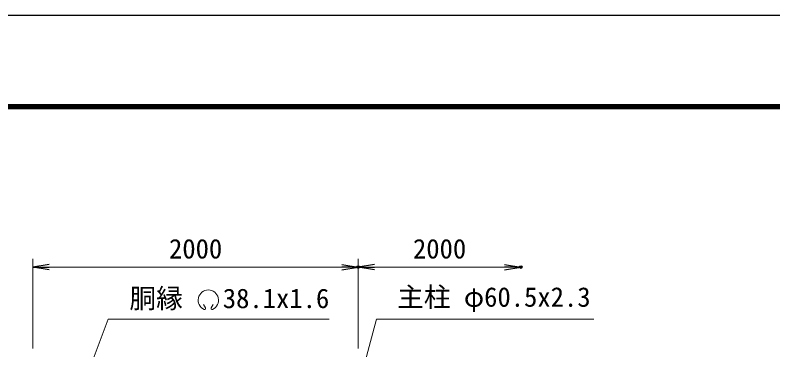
# Model space of a CAD drawing. Units: millimetres, scale not verified. Extents: x -10499 to 10501, y -7424 to 7426.
# Drawn here: x -7852 to -3194, y 5367 to 7426 of the extents above; entities that cross this region are included whole.
import ezdxf
from ezdxf.enums import TextEntityAlignment as Align

# ---------------------------------------------------------------- set-up
doc = ezdxf.new("R2010")
doc.units = ezdxf.units.MM
doc.header["$LTSCALE"] = 30
doc.header["$PDMODE"] = 32
doc.header["$PDSIZE"] = 15
for name, color, linetype, lineweight in [('0-6_D-STR-DIM', 7, 'Continuous', 13), ('0-C_D-STR-TXT', 7, 'Continuous', 13), ('0-E_D-TTL', 7, 'Continuous', 25)]:
    doc.layers.add(name, color=color, linetype=linetype, lineweight=lineweight)
doc.layers.add('0-7_0', color=7, linetype='Continuous')
doc.layers.add('0-8_Defpoints', color=8, linetype='Continuous')
doc.styles.add('ＭＳ ゴシック', font='')
doc.styles.get('ＭＳ ゴシック').set_extended_font_data('MS Gothic')

# ---------------------------------------------------------------- blocks, each defined once
blk = doc.blocks.new('_Open')
at = {"layer": '0-7_0'}
blk.add_line((-30, 5), (0, 0), dxfattribs=at)
blk.add_lwpolyline([(-30, -5), (0, 0), (-30, 0)], dxfattribs=at)

msp = doc.modelspace()

# ---------------------------------------------------------------- linework, layer by layer
at = {"layer": '0-6_D-STR-DIM'}
for p, q in [((-7743.17, 5375.57), (-7743.17, 5925.57)), ((-5743.17, 5375.57), (-5743.17, 5925.57)), ((-5743.17, 5375.57), (-5743.17, 5925.57)), ((-7643.17, 5875.57), (-5843.17, 5875.57)), ((-5643.17, 5875.57), (-4843.17, 5875.57))]:
    msp.add_line(p, q, dxfattribs=at)
at = {"layer": '0-8_Defpoints'}
for p in [(-5743.17, 5875.57), (-4743.17, 5875.57)]:
    msp.add_point(p, dxfattribs=at)
at = {"layer": '0-C_D-STR-TXT'}
for p, q in [((-6681.87, 5625.11), (-6693.39, 5645.06)), ((-6647.19, 5625.11), (-6635.68, 5645.06))]:
    msp.add_line(p, q, dxfattribs=at)
for points in [[(-5922.41, 5555.69), (-7279.63, 5555.69), (-7390.38, 5260.04)], [(-4293.94, 5555.69), (-5630.64, 5555.69), (-5728.56, 5187.73)]]:
    msp.add_lwpolyline(points, dxfattribs=at)
for centre, radius, start, end in [((-6664.53, 5672.79), 62.51, 294.32478, 245.67522), ((-6687.57, 5621.66), 6.58, 245.67522, 30), ((-6641.49, 5621.66), 6.58, 150, 294.32478)]:
    msp.add_arc(centre, radius, start, end, dxfattribs=at)
at = {"layer": '0-E_D-TTL', "color": 2}
msp.add_lwpolyline([(-10499.2, 7425.57), (10500.8, 7425.57), (10500.8, -7424.43), (-10499.2, -7424.43)], close=True, dxfattribs=at)
at = {"layer": '0-E_D-TTL'}
for points in [[(-9824.2, 6875.57), (9825.8, 6875.57), (9825.8, -6874.43), (-9824.2, -6874.43)], [(-9817.95, 6869.32), (9819.55, 6869.32), (9819.55, -6868.18), (-9817.95, -6868.18)], [(-9811.7, 6863.07), (9813.3, 6863.07), (9813.3, -6861.93), (-9811.7, -6861.93)], [(-9805.45, 6856.82), (9807.05, 6856.82), (9807.05, -6855.68), (-9805.45, -6855.68)], [(-9799.2, 6850.57), (9800.8, 6850.57), (9800.8, -6849.43), (-9799.2, -6849.43)]]:
    msp.add_lwpolyline(points, close=True, dxfattribs=at)

# ---------------------------------------------------------------- block references
at = {"layer": '0-6_D-STR-DIM', "xscale": 3.333333, "yscale": 3.333333, "rotation": 180}
for p in [(-7743.17, 5875.57), (-5743.17, 5875.57)]:
    msp.add_blockref('_Open', p, dxfattribs=at)
at = {"layer": '0-6_D-STR-DIM', "xscale": 3.333333, "yscale": 3.333333}
for p in [(-5743.17, 5875.57), (-4743.17, 5875.57)]:
    msp.add_blockref('_Open', p, dxfattribs=at)

# ---------------------------------------------------------------- texts
at = {"layer": '0-6_D-STR-DIM', "style": 'ＭＳ ゴシック'}
for p in [(-6906.3, 5892.44), (-5406.3, 5892.44)]:
    msp.add_text('2000', height=120.3, dxfattribs=at).set_placement(p, align=Align.BOTTOM_LEFT)
at = {"layer": '0-C_D-STR-TXT', "style": 'ＭＳ ゴシック'}
for s, p in [('胴縁 \u300038.1x1.6', (-7149.78, 5587.16)), ('主柱 φ60.5x2.3', (-5503.33, 5595.72))]:
    msp.add_text(s, height=120.3, dxfattribs=at).set_placement(p, align=Align.BOTTOM_LEFT)

doc.saveas('drawing.dxf')
